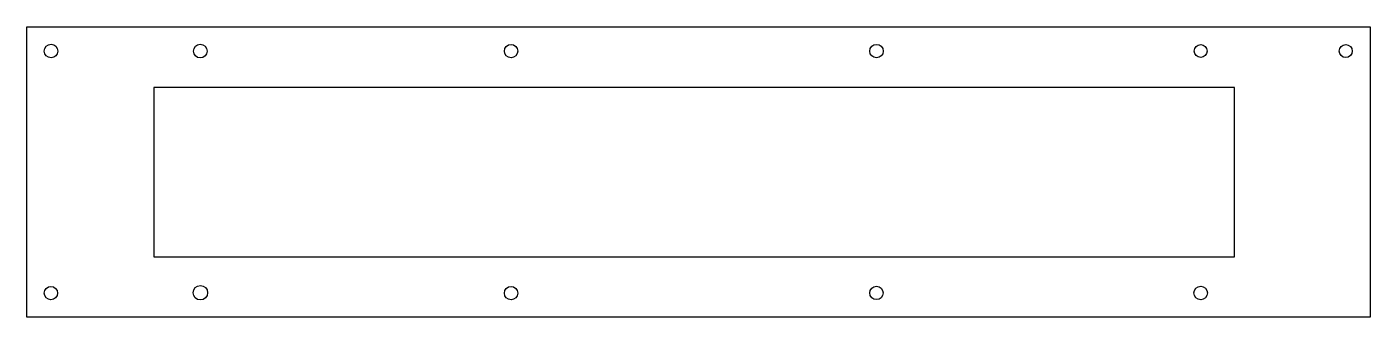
# Model space of a CAD drawing. Header units: inches. Extents: x -5.7 to 22, y -3 to 3.
import ezdxf

# ---------------------------------------------------------------- set-up
doc = ezdxf.new("R2010")
doc.units = ezdxf.units.IN
doc.layers.get('0').update_dxf_attribs({"linetype": 'CONTINUOUS'})

msp = doc.modelspace()

# ---------------------------------------------------------------- linework, layer by layer
for points in [[(22.023, -3.005), (-5.727, -3.005), (-5.727, 2.995), (22.023, 2.995)], [(-3.102, -1.755), (19.218, -1.755), (19.218, 1.745), (-3.102, 1.745)]]:
    msp.add_lwpolyline(points, close=True)
for centre, radius in [((-5.227, 2.495), 0.14), ((-2.144, 2.495), 0.141), ((4.275, 2.495), 0.138), ((11.825, 2.495), 0.139), ((18.523, 2.495), 0.133), ((21.52, 2.495), 0.134), ((-5.229, -2.507), 0.137), ((-2.142, -2.5), 0.15), ((4.275, -2.507), 0.138), ((11.825, -2.505), 0.138), ((18.523, -2.505), 0.139)]:
    msp.add_circle(centre, radius)

doc.saveas('drawing.dxf')
